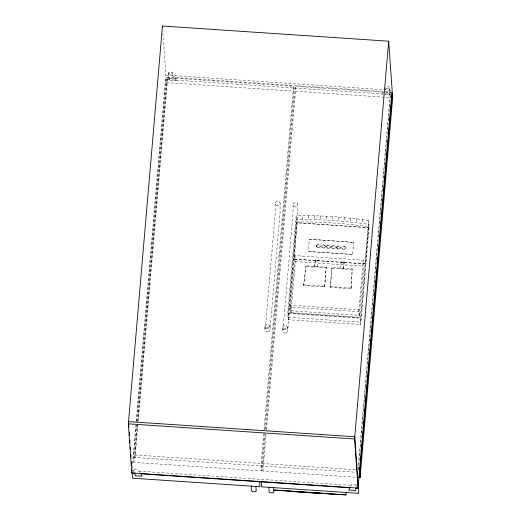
<?xml version="1.0" encoding="UTF-8"?>
<svg xmlns="http://www.w3.org/2000/svg" width="521" height="521" viewBox="0 0 521 521"><rect width="100%" height="100%" fill="white"/><g stroke="black" fill="none" stroke-linecap="round" stroke-linejoin="round"><path stroke-width="0.39" stroke-dasharray="2.6 1.95" d="M351.33 288.745L352.15 268.927L331.923 267.573L330.288 286.609L330.34 287.338L351.33 288.745L352.15 268.927M132.197 468.079L135.877 425.143M136.228 421.092L165.886 75.141L162.832 31.683M264.512 433.654L261.321 470.899L133.858 462.374L133.506 457.379L136.281 424.993M136.561 421.756L166.062 77.642L293.525 86.173L293.877 91.162L264.863 429.61M133.858 462.374L137.049 425.129M137.394 421.079L166.407 82.631L166.062 77.642M137.876 425.045L135.095 457.484L134.919 454.989L137.492 424.98M137.772 421.736L167.319 77.069L390.392 91.996L390.568 94.49L387.018 135.851M138.228 420.994L167.495 79.563L167.319 77.069M168.622 73.904L168.771 72.132L172.021 72.347L176.287 78.892L176.137 80.67L169.065 80.195L168.622 73.904L171.871 74.125L176.137 80.67M169.065 80.195L168.771 72.132M171.871 74.125L172.021 72.347M263.75 433.472L260.969 465.911L261.321 470.899M264.03 430.229L293.525 86.173M265.345 433.576L262.564 466.015L262.916 471.01L356.058 477.243M265.69 429.519L295.12 86.278L383.84 92.217M262.916 471.01L266.036 434.573M266.452 429.714L295.472 91.266L295.12 86.278M287.787 313.336L296.169 215.609C320.415 215.342 344.687 216.957 368.679 220.461L369.128 226.83L360.747 324.557L288.237 319.705L287.787 313.336L360.304 318.188L360.747 324.557M288.237 319.705L296.612 221.979L296.169 215.609M368.367 227.54L365.267 263.873L294.144 259.119L297.244 222.78L368.373 227.638L297.244 222.78M290.523 307.09L294.938 255.596L363.209 260.168L363.625 266.12L359.21 317.615L290.939 313.049L290.523 307.09L358.793 311.662L359.21 317.615M291.076 310.776L359.347 315.348L358.956 309.754L290.685 305.189L290.913 312.685L359.184 317.25M290.939 313.049L295.355 261.549L294.938 255.596M353.622 242.187L352.6 254.45L308.328 251.487L309.35 239.224L353.635 242.363L309.35 239.224M305.97 265.84L303.626 285.547L324.616 286.954L326.198 267.195L305.97 265.84L306.022 266.563L314.697 267.149L315.257 259.986L318.129 260.174L318.155 260.539L315.283 260.35L315.257 259.986M314.697 267.149L315.283 260.35M326.25 267.918L317.569 267.338L318.129 260.174M324.616 286.954L326.198 267.195M330.34 287.338L331.923 267.573M331.975 268.302L340.649 268.882L341.209 261.724L344.075 261.913L343.521 269.077L352.203 269.657M343.521 269.077L344.075 261.913M358.793 311.662L363.209 260.168M360.304 318.188L368.679 220.461M382.57 94.483L382.72 92.712L383.469 91.37M385.182 89.82L385.95 88.446L386.107 86.675L389.356 86.89L389.643 94.959L384.928 94.64M389.643 94.959L389.356 86.89M358.057 469.108L390.392 91.996M358.376 469.981L362.896 417.269M362.961 416.455L365.468 387.259M365.534 386.445L367.409 364.55M367.481 363.743L386.947 136.665M303.626 285.547L306.022 266.563M316.54 245.958L316.859 245.144L318.539 244.427L320.076 245.358L320.252 246.205L319.21 247.749L317.354 247.625L316.54 245.958L316.729 246.974M316.553 246.133L316.859 245.144M319.946 247.188L320.252 246.205M325.299 246.713L325.111 245.697L323.574 244.766L321.893 245.482L321.574 246.29L322.388 247.963L324.251 248.087L325.286 246.544L324.98 247.527M326.608 246.628L326.928 245.821L328.608 245.098L330.145 246.036L330.334 247.052L329.285 248.426L327.429 248.296L326.621 246.804L326.928 245.821M330.014 247.866L330.334 247.052M331.643 246.967L331.962 246.159L333.642 245.437L335.179 246.374L335.368 247.39L334.319 248.758L332.463 248.634L331.656 247.143L331.962 246.159M336.677 247.306L336.996 246.492L338.676 245.775L340.213 246.707L340.389 247.553L339.353 249.097L337.497 248.973L336.677 247.306L336.866 248.322M336.69 247.482L336.996 246.492M340.083 248.537L340.389 247.553M345.436 248.061L345.247 247.045L343.71 246.114L342.03 246.83L341.711 247.638L342.531 249.312L344.388 249.435L345.423 247.892L345.117 248.875M350.6 486.581L352.04 484.016L355.289 484.23L355.478 486.907M269.025 331.428L269.793 330.347L270.301 326.7L280.07 212.724L280.103 203.092M286.719 332.613L287.488 331.532L287.989 327.885L297.765 213.903L297.791 204.278M316.872 245.319L318.552 244.603L320.089 245.534L320.265 246.381M316.716 246.798L318.253 247.735L319.933 247.013M325.111 245.697L323.587 244.935L321.893 245.482M321.763 247.312L323.287 248.068L324.967 247.351M326.941 245.997L328.621 245.274L330.145 246.036M326.797 247.651L328.321 248.406L330.001 247.69M331.975 246.329L333.655 245.612L335.179 246.374M331.831 247.983L333.355 248.745L335.049 248.198M337.009 246.667L338.689 245.951L340.226 246.882L340.402 247.729M336.859 248.146L338.396 249.084L340.07 248.361M345.247 247.045L343.723 246.283L342.03 246.83M341.906 248.66L343.43 249.416L345.104 248.699M264.863 326.856C264.245 329.09 265.684 333.193 268.602 331.714M282.558 328.041C281.933 330.275 283.378 334.378 286.29 332.893M268.504 331.779L269.116 331.369M286.198 332.958L286.804 332.554M302.512 219.536L296.442 219.562L288.067 317.289L360.578 322.141L368.959 224.414C346.96 221.204 324.739 219.575 302.512 219.536L302.239 215.583M385.95 88.446L389.2 88.668M165.886 75.141L392.137 90.283M385.449 92.321L392.313 92.784M169.214 78.424L176.287 78.892M385.866 92.92L389.793 93.181M167.495 79.563L390.568 94.49M166.407 82.631L293.877 91.162M295.472 91.266L392.665 97.772M344.101 262.278L341.235 262.083L341.209 261.724M295.355 261.549L363.625 266.12M314.677 266.785L317.543 266.973L317.569 267.338M343.495 268.712L340.623 268.517L340.649 268.882M303.574 284.824L324.563 286.224M330.288 286.609L351.278 288.015M134.919 454.989L355.556 469.753M133.506 457.379L355.732 472.254M131.976 470.71L134.809 470.899M138.925 471.173L351.271 485.383M355.394 485.657L356.631 485.741L356.722 486.992M139.771 472.475L137.961 469.688L134.711 469.467L134.985 473.394M362.688 219.628L362.961 223.581M365.267 263.873L294.144 259.119M356.677 218.866L356.957 222.819M350.659 218.188L350.939 222.141M352.6 254.45L308.328 251.487M344.628 217.583L344.909 221.536M338.591 217.062L338.871 221.015M332.548 216.619L332.821 220.572M326.491 216.254L326.771 220.207M320.435 215.968L320.708 219.921M314.371 215.759L314.645 219.712M308.302 215.629L308.582 219.582M293.095 205.124L292.997 213.59L282.955 329.995C284.818 324.817 289.429 334.261 287.253 327.195M275.401 203.939L275.309 212.405L265.261 328.81C266.934 323.762 271.825 332.919 269.565 326.009M133.565 470.815L133.741 473.309M296.612 221.979A436.819 409.35 -4 0 1 369.128 226.83M294.085 206.557A2.39 2.24 -4 0 0 297.823 204.857A2.39 2.24 -4 0 0 294.417 202.689A2.39 2.24 -4 0 0 294.085 206.557M276.397 205.372A2.39 2.24 -4 0 0 280.135 203.678A2.39 2.24 -4 0 0 276.729 201.503A2.39 2.24 -4 0 0 276.397 205.372M265.86 328.289A2.39 2.24 -4 0 0 269.598 326.589A2.39 2.24 -4 0 0 266.192 324.414A2.39 2.24 -4 0 0 265.86 328.289M283.548 329.474A2.39 2.24 -4 0 0 287.286 327.774A2.39 2.24 -4 0 0 283.88 325.599A2.39 2.24 -4 0 0 283.548 329.474"/><path stroke-width="0.78" d="M128.335 423.847L162.441 26.05L388.692 41.192L392.137 90.283L358.038 488.086L131.78 472.944L128.335 423.847L354.593 438.988L358.038 488.086M131.78 472.944L132.06 469.701M354.593 438.988L388.692 41.192M360.109 477.516L392.665 97.772L392.313 92.784L359.757 472.521L360.109 477.516L358.487 477.405M273.753 490.053L346.146 494.898L345.977 492.482M358.227 485.852L354.781 436.754L128.531 421.613L128.641 423.221M345.449 494.852L274.326 490.092M332.033 494.051L287.761 491.088M324.349 493.713L320.636 493.465M319.314 493.374L315.602 493.127M314.28 493.035L310.568 492.788M309.246 492.703L305.534 492.449M304.212 492.365L300.5 492.117M299.178 492.026L295.466 491.778M273.584 487.636L273.903 492.215A2.39 0.827 4.9 0 1 271.578 492.886A2.39 0.827 4.9 0 1 269.142 491.896L268.816 487.317M261.21 481.84L261.562 486.835L358.754 493.341L358.402 488.346L355.563 488.157L355.732 490.522L348.653 490.046L349.93 487.78L140.618 473.771L142.226 476.233L135.147 475.758L134.985 473.394L132.145 473.205L132.497 478.2L259.966 486.725L259.614 481.736M255.889 486.458L256.215 491.029A2.39 0.827 4.9 0 1 253.89 491.707A2.39 0.827 4.9 0 1 251.448 490.71L251.129 486.139M162.441 26.05L162.552 27.659M128.752 424.836L128.921 427.246M129.26 432.078L129.488 435.296M129.827 440.128L129.996 442.537M130.335 447.37L130.504 449.786M130.843 454.612L131.012 457.028M131.351 461.853L131.579 465.077"/></g></svg>
